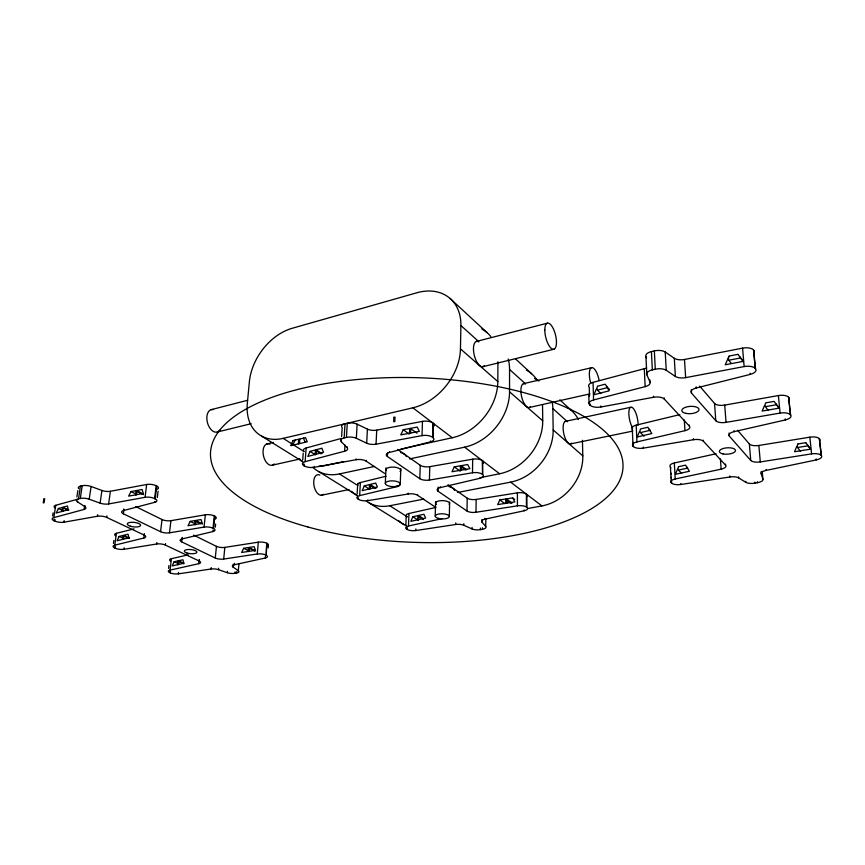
<?xml version="1.0" encoding="UTF-8"?>
<svg xmlns="http://www.w3.org/2000/svg" width="865" height="865" viewBox="0 0 865 865"><rect width="100%" height="100%" fill="white"/><g stroke="black" fill="none" stroke-linecap="round" stroke-linejoin="round"><path stroke-width="1.3" d="M409.491 458.947L464.624 447.162A49.565 38.698 -50.7 0 0 509.539 391.791L509.561 369.463A49.208 38.06 -49.8 0 0 508.22 359.018M505.733 499.386L505.733 503.376L506.771 503.181L506.771 499.192L505.733 499.386L511.031 503.268M404.398 448.243L452.254 437.755A50.3 38.882 -50.7 0 0 497.818 381.541L497.926 361.775M406.669 527.564L407.058 529.402A6.682 2.379 2 0 0 415.805 530.548L455.747 524.493A6.725 2.4 1.2 0 1 463.802 525.271L472.041 528.947A6.736 2.4 0.9 0 0 480.421 529.65L482.486 529.283A6.736 2.411 0.9 0 0 485.741 526.493L481.902 521.995A6.823 2.465 0.7 0 1 484.8 519.205L484.811 518.416M485.741 526.493L485.806 518.632M484.8 519.205L524.136 510.782A7.017 2.595 0.2 0 0 526.871 507.398L526.461 507.095A7.017 2.595 0.2 0 0 517.432 505.852L475.999 512.264A6.963 2.573 1 0 1 467.003 511.042L438.058 491.212A7.201 2.757 1.4 0 1 440.296 487.59L479.999 478.291L480.01 477.448M480.421 529.65L480.432 528.082M479.999 478.291A7.407 2.909 0.8 0 0 482.584 474.485L482.27 460.569A7.374 2.963 0.8 0 0 472.679 459.174L429.786 466.657A7.32 2.93 1.7 0 1 420.239 465.284L397.673 449.476M481.902 521.995L481.924 519.616M482.584 474.485L482.724 460.915A7.374 2.963 0.8 0 1 483.124 463.359M482.486 529.283L482.497 527.715M475.999 512.264L476.161 499.429L517.4 492.845A6.996 2.649 0.1 0 1 526.396 494.11L526.461 507.095M387.552 453.055L387.401 456.515L419.806 478.713A7.353 2.876 1.8 0 0 429.408 480.064L472.495 472.766L472.679 459.174M472.041 528.947L472.063 527.38M467.003 511.042L467.197 498.186L448.005 484.735M460.472 466.181L460.396 470.355L461.467 470.138L461.542 465.954L460.472 466.181L465.651 469.987M463.802 525.271L463.824 523.693M455.747 524.493L455.779 522.914M283.179 438.36L412.854 407.804A52.614 39.39 -51 0 0 460.45 348.876L460.894 325.521A52.214 38.709 -50.2 0 0 416.908 292.759L292.067 328.322A49.273 34.654 -54.8 0 0 249.38 381.714L247.325 403.393A49.673 35.206 -55.6 0 0 283.179 438.36L304.145 451.617A7.439 3.017 4 0 1 306.145 447.994L341.643 438.35M449.324 516.405L449.627 502.057M435.225 516.048L435.603 501.7M438.058 491.212L438.166 487.071M440.296 487.59L440.317 486.757M387.401 456.515A7.623 3.092 2.4 0 1 389.412 452.438L430.478 441.842A7.85 3.276 1.7 0 0 432.857 437.528L432.749 422.931A7.817 3.341 1.7 0 0 422.477 421.374L376.189 430.229A7.753 3.287 2.8 0 1 367.841 429.343L357.126 424.164A7.763 3.287 3.3 0 0 347.276 423.255L346.454 437.398L344.173 437.917A7.796 3.222 3.3 0 0 341.329 441.723L347.049 447.616A7.688 3.136 3.4 0 1 344.638 451.206L305.15 461.651A7.482 2.963 3.9 0 0 303.766 465.586L304.329 465.921A7.471 2.952 3.9 0 0 314.265 467.316L356.142 459.704A7.515 3.006 3 0 1 366.133 461.132L384.914 473.609M432.857 437.528L433.257 423.32A7.807 3.341 1.7 0 1 433.765 426.24M430.478 441.842L430.5 440.955M429.408 480.064L429.786 466.657M415.805 530.548L415.86 528.991M434.306 506.414L417.525 495.267L417.557 494.445M417.903 515.94L417.773 519.811L418.736 519.638L418.865 515.767L417.903 515.94L423.58 519.584M419.806 478.713L420.239 465.284M346.454 437.398A7.796 3.233 3.2 0 1 356.348 438.296L366.695 443.204A7.796 3.233 2.8 0 0 376.048 444.188L422.023 435.614L422.477 421.374M405.869 525.174L406.215 515.843M407.058 529.402L407.112 527.834M358.099 497.462L358.51 499.397A7.05 2.649 2.8 0 0 367.82 500.662L408.183 493.98L408.215 493.158M410.789 428.672L410.626 433.041L409.513 433.3L409.675 428.921L410.789 428.672L417.006 433.235M406.615 529.12A6.682 2.379 2 0 1 408.496 525.996L408.94 513.496L436.014 507.398M400.225 484.076A7.461 2.876 2.4 0 0 389.228 481.07A7.461 2.876 2.4 0 0 388.85 486.043A7.461 2.876 2.4 0 0 400.225 484.076L400.83 468.495M358.013 499.094A7.05 2.649 2.8 0 1 359.678 495.602L397.035 486.638L397.067 485.806M389.412 452.438L389.445 451.562M385.314 483.416L385.995 467.824M376.048 444.188L376.718 430.143M369.517 484.93L369.312 488.974L370.307 488.768L370.512 484.724L369.517 484.93L375.042 488.476M366.695 443.204L367.409 429.148M366.133 461.132L366.176 460.267M367.82 500.662L367.852 499.851M358.51 499.397L358.553 498.586M359.678 495.602L360.37 482.54L386.017 476.226M356.142 459.704L356.185 458.839M357.148 493.883L357.667 484.13M356.348 438.296L357.126 424.164M347.049 447.616L347.092 446.74M344.173 437.917L345.016 423.796A7.753 3.287 3.3 0 0 342.172 427.667M344.638 451.206L344.994 445.118M341.329 441.723L341.383 440.836M341.643 436.436L342.118 428.543M314.265 467.316L314.33 466.473M315.466 450.297L315.174 454.525L316.201 454.287L316.493 450.06L315.466 450.297L320.969 453.822M303.766 465.586L303.896 463.878M304.329 465.921L304.383 465.078M305.15 461.651L306.145 447.994M302.718 459.975L303.215 453.174M298.403 443.853L298.728 439.571L299.766 439.334L299.441 443.615M268.172 547.978L268.41 545.047M169.886 571.235L170.232 572.879A6.077 1.892 5.2 0 0 178.417 573.852L211.06 569.008A6.087 1.914 4.7 0 1 218.477 569.667L227.29 572.706A6.077 1.925 4.5 0 0 234.977 573.3L236.632 573.008A6.077 1.925 4.5 0 0 238.308 570.738L233.009 567.04A6.141 1.968 4.5 0 1 234.372 564.759L265.296 558.001L265.414 556.53M265.296 558.001A6.271 2.065 4.2 0 0 266.225 555.254L266.734 543.22A6.25 2.108 4.3 0 0 258.311 542.16L224.835 547.394A6.239 2.076 4.8 0 1 216.455 546.356L193.674 535.132M266.225 555.254L266.734 543.22M182.072 538.095L181.65 541.858L215.277 558.033A6.26 2.033 4.8 0 0 223.7 559.06L257.283 553.968L258.311 542.16M248.504 547.88L248.179 551.513L249.001 551.351L249.325 547.729L248.504 547.88L255.11 551.221M236.632 573.008L236.772 571.581M238.308 570.738L238.967 563.569M233.009 567.04L233.28 564.153M234.372 564.759L234.512 563.31M234.977 573.3L235.107 571.873M227.29 572.706L227.43 571.278M223.7 559.06L224.835 547.394M218.477 569.667L218.629 568.229M211.06 569.008L211.211 567.57M215.309 527.153L215.623 524.093M215.277 558.033L216.455 546.356M181.65 541.858A6.477 2.163 5.4 0 1 182.115 538.927L212.898 531.564A6.628 2.271 5.1 0 0 213.558 528.504L213.028 528.234L214.282 515.962A6.606 2.314 5.2 0 0 205.351 514.805L170.924 520.676A6.596 2.281 5.8 0 1 162.036 519.541L135.783 506.62M212.898 531.564L213.06 530.029M213.558 528.504L214.812 516.232L214.282 515.962M169.724 572.652A6.077 1.892 5.3 0 1 170.081 570.1L198.68 563.71L199.058 560.087M198.68 563.71A6.206 1.979 5.1 0 0 199.22 561.039L199.372 559.579M123.706 508.988L123.5 510.555A6.877 2.368 6.4 0 0 123.381 513.81L160.566 531.705A6.617 2.238 5.7 0 0 169.497 532.829L204.054 527.099L205.351 514.805M195.176 520.881L194.766 524.666L195.609 524.493L196.02 520.708L195.176 520.881L200.572 523.617M178.147 561.147L177.747 564.672L178.525 564.531L178.925 561.007L178.147 561.147L183.834 563.775M182.115 538.927L182.277 537.425M178.417 573.852L178.579 572.435M168.599 568.37L168.935 565.526M170.081 570.1L171.4 558.704L188.246 554.833M170.232 572.879L170.394 571.462M199.22 561.039L165.356 545.069L165.529 543.577M169.497 532.829L170.924 520.676M160.566 531.705L162.036 519.541M134.064 528.861L116.407 533.305L114.807 545.155A6.423 2.065 6.2 0 0 114.753 547.988L115.305 548.237A6.423 2.065 6.2 0 0 123.976 549.297L156.641 543.999L156.825 542.506M123.5 510.555L154.867 502.273A7.039 2.508 6.3 0 0 155.192 498.867L156.77 486.065L156.187 485.752A7.007 2.552 6.4 0 0 146.672 484.486L109.952 491.352A7.007 2.508 7 0 1 102.362 490.628L91.084 486.476A7.028 2.498 7.3 0 0 82.197 485.719L80.434 486.13A7.028 2.498 7.3 0 0 78.715 488.606M154.867 502.273L154.965 501.473M157.311 497.57L158.09 491.19M155.192 498.867L154.597 498.564L156.187 485.752M114.807 545.155L143.893 538.019A6.563 2.173 6 0 0 144.131 535.067L106.709 517.421A6.812 2.303 6.7 0 0 97.453 516.254L63.945 522.211A6.812 2.26 7.2 0 1 54.733 521.054L54.117 520.784A6.823 2.26 7.3 0 1 53.803 517.638L84.1 509.431A6.974 2.39 7.2 0 0 84.792 506.587L77.526 501.873A7.061 2.444 7.2 0 1 78.52 498.867L80.294 498.467A7.061 2.454 7.2 0 1 89.225 499.213L100.113 503.138A7.039 2.454 6.9 0 0 108.622 503.949L145.05 497.31L146.672 484.486M144.131 535.067L144.325 533.554M143.893 538.019L144.271 535.013M136.973 490.779L136.108 490.974L135.589 494.921L136.465 494.726L136.973 490.779L142.963 493.818M123.976 549.297L124.171 547.815M123.381 513.81L123.9 509.896M123.965 535.565L123.176 535.727L122.689 539.392L123.479 539.23L123.965 535.565L129.523 538.138M114.753 547.988L114.948 546.507M115.305 548.237L115.51 546.756M113.456 543.436L113.856 540.484M106.709 517.421L106.925 515.864M108.622 503.949L110.385 491.288M97.453 516.254L97.669 514.697M100.113 503.138L101.919 490.466M89.225 499.213L91.084 486.476M84.1 509.431L84.683 505.495M84.792 506.587L84.911 505.798M76.909 496.953L77.861 490.596M77.526 501.873L77.645 501.084M78.52 498.867L80.434 486.13M80.294 498.467L82.197 485.719M63.945 522.211L64.183 520.676M63.307 507.485L62.507 507.668L61.912 511.496L62.713 511.312L63.307 507.485L68.843 510.047M53.803 517.638L55.749 505.29L77.147 499.343M54.117 520.784L54.354 519.238M54.733 521.054L54.971 519.519M52.624 515.94L53.111 512.859M678.506 466.7L685.491 465.143L687.329 467.673M597.488 386.244L605.122 384.211L607.403 387.315M797.8 443.983L805.812 442.685M677.49 469.208L675.435 474.29L689.427 471.274L686.799 467.176M639.408 431.613L637.213 436.987L651.821 433.538L647.853 427.278L640.511 428.932A2.909 1.416 -74.3 0 0 640.132 432.143M596.309 389.066L593.931 394.764L609.22 390.785L606.484 386.396M796.719 446.535L794.535 451.714L810.548 449.173L807.369 444.826M764.498 405.599L762.152 411.08L779.03 408.15L774.088 401.382L765.666 402.863A2.898 1.211 -75 0 0 765.114 406.215M412.821 516.751L410.843 521.325L425.645 518.059L423.915 514.275L412.821 516.751L418.26 520.2M364.295 485.871L362.175 490.682L377.421 486.995L375.713 483.081L364.295 485.871L369.582 489.233M310.092 451.379L307.821 456.461L323.521 452.276L321.845 448.221L310.092 451.379L315.347 454.731M174.157 561.763L172.265 565.894L183.953 563.256L182.915 559.774L174.157 561.763L178.493 563.764M499.808 499.948L497.645 504.598L514.826 501.905L512.664 497.916L499.808 499.948L504.771 503.56M119.121 536.441L117.11 540.755L129.004 537.814L128.031 534.213L119.121 536.441L122.7 538.084M58.398 508.49L56.247 513.021L68.313 509.723L67.438 505.993L58.398 508.49L63.08 510.653M454.298 466.851L451.984 471.739L469.857 468.679L467.673 464.548L454.298 466.851L460.223 471.166M292.716 445.172L295.138 440.069M403.241 429.732L400.755 434.879L419.363 431.386L417.179 427.083L403.241 429.732L409.242 434.089M243.692 548.291L241.605 552.476L255.532 550.345L254.126 546.68L243.692 548.291L248.406 550.67M190.235 521.368L187.997 525.747L202.324 523.347L200.961 519.562L190.235 521.368L194.852 523.693M131.026 491.558L128.625 496.142L143.363 493.439L142.065 489.504L131.026 491.558L136.789 494.456M589.508 396.105L589.27 387.379A8.477 3.806 -2.1 0 1 593.055 382.341L644.295 368.717A8.812 4.044 -3.2 0 0 646.577 367.885M211.201 409.653L247.541 400.3M476.42 341.426L547.35 323.186M762.216 471.22L762.919 479.286A7.774 2.887 -3.9 0 1 757.556 482.692L754.983 483.146A7.763 2.887 -3.9 0 1 745.857 482.324L738.645 477.88A7.731 2.898 -3.5 0 0 729.93 476.972L680.928 484.486A7.612 2.887 -2.7 0 1 671.64 483.124L671.294 482.789A7.612 2.887 -2.7 0 1 675.23 478.983L721.161 469.154A7.882 3.038 -3.5 0 0 725.573 465.143L703.418 441.269A8.163 3.287 -3.4 0 0 693.46 439.712L643.355 448.124A8.045 3.265 -2.4 0 1 633.429 446.61L633.039 446.232A8.045 3.265 -2.4 0 1 636.943 441.918L684.95 430.673A8.347 3.449 -3.3 0 0 689.362 426.11L664.244 399.014A8.661 3.763 -3.2 0 0 653.529 397.273L600.861 407.004A8.531 3.73 -2 0 1 590.2 405.307L589.757 404.874A8.531 3.73 -2 0 1 593.574 399.944L645.16 386.644A8.866 3.968 -3.1 0 0 650.026 382.114L649.907 379.854M762.919 479.286L761.222 473.815A7.893 2.963 -4.2 0 1 766.195 470.398L816.257 459.921A8.207 3.114 -5.1 0 0 821.458 455.747L821.177 455.379A8.217 3.114 -5.1 0 0 811.597 453.876L760.303 461.932A8.066 3.103 -4.2 0 1 750.744 460.461L729.379 436.165A8.358 3.374 -4.2 0 1 734.093 431.667L785.377 419.936A8.693 3.557 -5.2 0 0 790.664 415.178L790.351 414.768A8.704 3.557 -5.2 0 0 780.079 413.081L726.038 422.369A8.542 3.546 -4.2 0 1 715.798 420.736L691.524 393.121A8.866 3.86 -4.1 0 1 696.249 387.985L750.193 374.404A9.245 4.087 -5.3 0 0 755.577 368.944L753.588 350.055A9.191 4.174 -5.6 0 0 742.581 348.13L684.496 359.483A9.007 4.152 -4.2 0 1 674.3 358.283L665.228 352.012A8.974 4.163 -3.7 0 0 654.34 350.909L651.41 351.59A8.964 4.163 -3.7 0 0 645.928 356.531L646.825 374.696L650.026 382.114M217.342 432.003L251.153 423.688M482.984 366.674L554.011 349.2M633.039 446.232L632.326 429.559A8.001 3.341 -2.6 0 1 636.197 425.147L679.858 414.595M650.134 430.305L640.424 432.619L644.047 436.198M266.831 443.95L273.286 442.437M523.368 383.714L591.422 367.733M646.825 374.696A9.018 4.076 -3.5 0 1 652.34 369.874L655.292 369.193A9.039 4.087 -3.5 0 1 666.245 370.285L675.37 376.448A9.072 4.066 -4 0 0 685.642 377.637L744.138 366.565A9.245 4.098 -5.3 0 1 755.21 368.468L755.577 368.944M272.594 465.121L299.766 459.023M529.488 407.447L589.952 393.878M671.294 482.789L670.407 466.884A7.569 2.952 -2.8 0 1 674.322 462.98L716.101 453.747M339.75 462.397L325.964 465.413A47.597 34.914 -55.7 0 1 318.796 466.257M341.005 462.126L343.546 461.564M400.982 448.989L403.252 448.492M408.496 525.996L442.437 518.567M687.686 468.073L678.387 470.095L681.598 473.274M565.213 421.396L630.574 407.307M312.719 467.197A46.948 34.805 -55.7 0 0 339.437 473.934L374.567 466.419M321.315 495.267L349.071 489.547M570.089 444.015L631.785 431.3M481.037 477.469L499.613 473.761A47.499 38.114 -50.4 0 0 542.723 420.801L542.539 404.561M366.349 501.138A44.504 34.286 -55.8 0 0 389.758 505.744L423.753 499.105M457.488 492.509L510.631 482.129A46.851 37.909 -50.3 0 0 553.168 429.937L552.843 408.55A46.537 37.325 -49.3 0 0 552.259 402.247M737.964 354.347L729.065 356.077L725.248 364.792L743.089 361.386L738.029 354.445M527.834 508.501L541.923 505.917A45.002 37.292 -50 0 0 582.815 455.866L582.426 440.296M699.666 386.114L714.544 403.436A8.488 3.611 -4.4 0 0 724.719 405.101L778.392 395.554A8.65 3.633 -5.5 0 1 788.61 397.262L790.664 415.178M737.586 430.262L749.36 443.972A8.023 3.168 -4.4 0 0 758.865 445.464L809.835 437.182A8.163 3.179 -5.3 0 1 819.36 438.706L821.458 455.747M178.925 561.007L183.467 563.104M62.507 507.668L68.032 510.231M123.176 535.727L128.734 538.3M136.108 490.974L143.298 494.618M196.02 520.708L202.496 523.995M249.325 547.729L254.829 550.518M261.727 436.187L302.674 461.618M318.493 471.447L357.126 495.44A45.088 34.427 -55.8 0 1 351.406 491.255M369.333 503.03L404.117 524.633M339.437 473.934L356.553 484.757M389.758 505.744L407.285 516.827M316.493 450.06L321.996 453.595M370.512 484.724L376.037 488.282M418.865 515.767L423.407 518.676M461.542 465.954L466.722 469.76M506.771 499.192L512.069 503.073M512.664 497.916L514.675 499.408M412.854 407.804L452.254 437.755M464.624 447.162L499.613 473.761M510.631 482.129L541.923 505.917M460.45 348.876L497.818 381.541M509.539 391.791L542.723 420.801M553.168 429.937L582.815 455.866M460.894 325.521L478.68 341.578M509.561 369.463L525.347 383.714M552.843 408.55L566.953 421.287M450.092 298.479L487.049 332.603M515.454 358.834L531.553 373.702M559.85 399.835L571.397 410.507M632.326 429.559L632.758 430.986M670.407 466.884L670.808 468.214M600.894 393.586L597.466 390.202L607.619 387.542L609.522 389.445M649.777 429.916L649.204 429.202M731.239 363.343L728.784 360.229L740.635 357.948L743.511 361.689M768.217 410.334L765.352 406.691L776.575 404.733L778.835 407.685M800.503 451.346L797.476 447.497L808.115 445.799L810.116 448.405M740.451 357.71L739.64 356.629M776.316 404.398L775.689 403.566M807.791 445.367L805.834 442.729M645.928 356.531L646.533 357.959M303.431 438.133L305.172 442.285M819.36 438.706L821.177 455.379M816.149 458.882L816.257 459.921M809.835 437.182L811.597 453.876M788.61 397.262L790.351 414.768M785.269 418.844L785.377 419.936M778.392 395.554L780.079 413.081M766.109 469.381L766.195 470.398M753.588 350.055L755.21 368.468M758.865 445.464L760.303 461.932M761.049 471.782L761.222 473.815M750.096 373.258L750.193 374.404M757.47 481.686L757.556 482.692M754.896 482.151L754.983 483.146M742.581 348.13L744.138 366.565M749.36 443.972L750.744 460.461M745.771 481.318L745.857 482.324M738.569 476.875L738.645 477.88M734.007 430.597L734.093 431.667M729.13 432.965L729.379 436.165M724.719 405.101L726.038 422.369M729.844 475.955L729.93 476.972M725.486 464.116L725.573 465.143M720.415 458.969L721.161 469.154M714.544 403.436L715.798 420.736M703.353 440.209L703.418 441.269M696.184 386.85L696.249 387.985M691.297 389.758L691.524 393.121M693.395 438.652L693.46 439.712M689.297 425.029L689.362 426.11M684.496 359.483L685.642 377.637M684.302 419.99L684.95 430.673M674.3 358.283L675.37 376.448M680.863 483.492L680.928 484.486M674.322 462.98L675.23 478.983M665.228 352.012L666.245 370.285M671.089 473.166L671.143 474.161M671.305 477.145L671.359 478.14M671.532 481.124L671.64 483.124M664.179 397.911L664.244 399.014M654.34 350.909L655.292 369.193M651.41 351.59L652.34 369.874M653.475 396.159L653.529 397.273M644.295 368.717L645.16 386.644M643.311 447.075L643.355 448.124M636.197 425.147L636.943 441.918M633.245 442.426L633.429 446.61M600.829 405.901L600.861 407.004M593.055 382.341L593.574 399.944M590.168 404.204L590.2 405.307M589.725 403.782L589.757 404.874M588.795 394.808L589.033 403.598M526.871 507.398L526.796 494.423A6.985 2.638 0.1 0 1 527.012 496.607M524.136 509.972L524.136 510.782M517.4 492.845L517.432 505.852M481.762 328.916A49.932 38.233 -49.9 0 1 490.79 336.55M484.411 365.527A13.051 5.514 76.1 0 1 474.258 355.191A13.051 5.514 76.1 0 1 478.713 341.805M301.853 461.077A47.597 34.914 -55.7 0 1 299.106 458.731M219.764 430.24A11.591 7.007 75.3 0 1 207.676 423.461A11.591 7.007 75.3 0 1 213.32 409.588M526.385 370.058A47.175 37.509 -49.5 0 1 537.468 380.751M530.353 406.788A12.283 4.898 77.1 0 1 521.552 396.375A12.283 4.898 77.1 0 1 525.379 383.93M590.709 383.054A12.629 4.444 77.1 0 1 591.595 367.668A12.629 4.444 77.1 0 1 599.164 380.6M274.259 463.943A10.986 6.314 77 0 1 263.457 455.747A10.986 6.314 77 0 1 269.966 444.221M567.451 407.566A44.721 36.73 -49 0 1 578.447 419.568M534.484 378.481A46.537 37.325 -49.3 0 1 538.982 381.011M571.7 443.118A11.623 4.379 77.9 0 1 563.677 433.116A11.623 4.379 77.9 0 1 567.429 421.763M406.193 525.65A42.828 33.865 -56 0 1 398.473 520.525M632.661 427.937A11.926 3.968 77.8 0 1 628.877 411.805A11.926 3.968 77.8 0 1 633.948 409.264A11.926 3.968 77.8 0 1 638.056 425.245M323.467 494.315A10.456 5.709 78.2 0 1 314.027 485.784A10.456 5.709 78.2 0 1 319.834 475.058M449.032 486.584A11.656 4.455 1.5 0 1 454.547 490.433M400.776 452.525A12.326 4.985 2.4 0 1 406.128 456.266M357.905 485.427A7.017 2.703 2.9 0 1 360.37 482.54M407.058 516.686A6.65 2.422 2 0 1 408.94 513.496M476.161 499.429A6.931 2.617 0.9 0 1 467.197 498.186M819.642 439.085A8.163 3.179 -5.3 0 1 819.598 440.847M788.923 397.695A8.639 3.622 -5.5 0 1 788.372 400.398M753.945 350.541A9.18 4.174 -5.6 0 1 753.848 353.244M797.249 446.902A2.703 1.06 -74.4 0 1 797.8 444.069M728.546 359.883A3.092 1.373 -75.9 0 1 729.065 356.218M597.174 389.801A3.092 1.6 -75.1 0 1 597.51 386.352M678.084 469.457A2.736 1.254 -73.7 0 1 678.517 466.786M399.944 483.946A7.244 2.79 2.4 0 1 397.035 486.638M408.183 493.98A7.093 2.682 2 0 1 417.525 495.267M472.495 472.766A7.407 2.909 0.8 0 1 482.129 474.15M422.023 435.614A7.85 3.287 1.7 0 1 432.349 437.149M386.201 470.592A7.428 2.941 2.4 0 1 393.932 467.122A7.428 2.941 2.4 0 1 400.041 471.522M436.501 504.425A7.028 2.627 1.5 0 1 442.058 500.619A7.028 2.627 1.5 0 1 449.119 504.349M54.96 507.885A6.79 2.303 7.4 0 1 55.749 505.29M115.499 535.727A6.39 2.108 6.3 0 1 116.407 533.305M170.416 560.985A6.055 1.925 5.3 0 1 171.4 558.704M267.209 543.469A6.25 2.108 4.3 0 1 267.685 545.783M214.812 516.232A6.596 2.314 5.2 0 1 214.823 519.151M156.77 486.065A7.007 2.552 6.4 0 1 157.225 489.266M156.641 543.999A6.423 2.098 5.7 0 1 165.356 545.069M257.283 553.968A6.282 2.065 4.2 0 1 265.739 555.006M204.054 527.099A6.628 2.271 5.2 0 1 213.028 528.234M145.05 497.31A7.039 2.508 6.3 0 1 154.597 498.564M393.899 417.352L393.716 421.785L394.84 421.525L395.024 417.092L393.899 417.352M43.877 499.062L43.25 502.922L44.061 502.738L44.688 498.867L43.877 499.062M293.073 440.555L290.651 445.648L307.27 441.799L305.518 437.647L293.073 440.555M544.809 329.954A13.429 5.017 76.3 0 0 553.514 349.309A13.429 5.017 76.3 0 0 553.6 329.349A13.429 5.017 76.3 0 0 544.809 329.954M307.972 527.012A206.378 82.337 1.9 0 0 622.919 468.571A206.378 82.337 1.9 0 0 319.347 384.73A206.378 82.337 1.9 0 0 307.972 527.012M438.36 518.394A7.061 2.573 1.5 0 0 449.313 516.664A7.061 2.573 1.5 0 0 439.139 513.972A7.061 2.573 1.5 0 0 438.36 518.394M685.913 413.373A8.596 3.644 -3.7 0 0 699.007 409.675A8.596 3.644 -3.7 0 0 686.367 407.015A8.596 3.644 -3.7 0 0 685.913 413.373M723.01 453.92A8.109 3.2 -3.8 0 0 735.52 450.697A8.109 3.2 -3.8 0 0 723.778 448.34A8.109 3.2 -3.8 0 0 723.01 453.92M130.291 526.19A6.715 2.271 6.2 0 0 140.627 525.412A6.715 2.271 6.2 0 0 130.961 522.309A6.715 2.271 6.2 0 0 130.291 526.19M186.937 553.005A6.336 2.065 5.2 0 0 196.885 552.324A6.336 2.065 5.2 0 0 187.975 549.513A6.336 2.065 5.2 0 0 186.937 553.005"/></g></svg>
